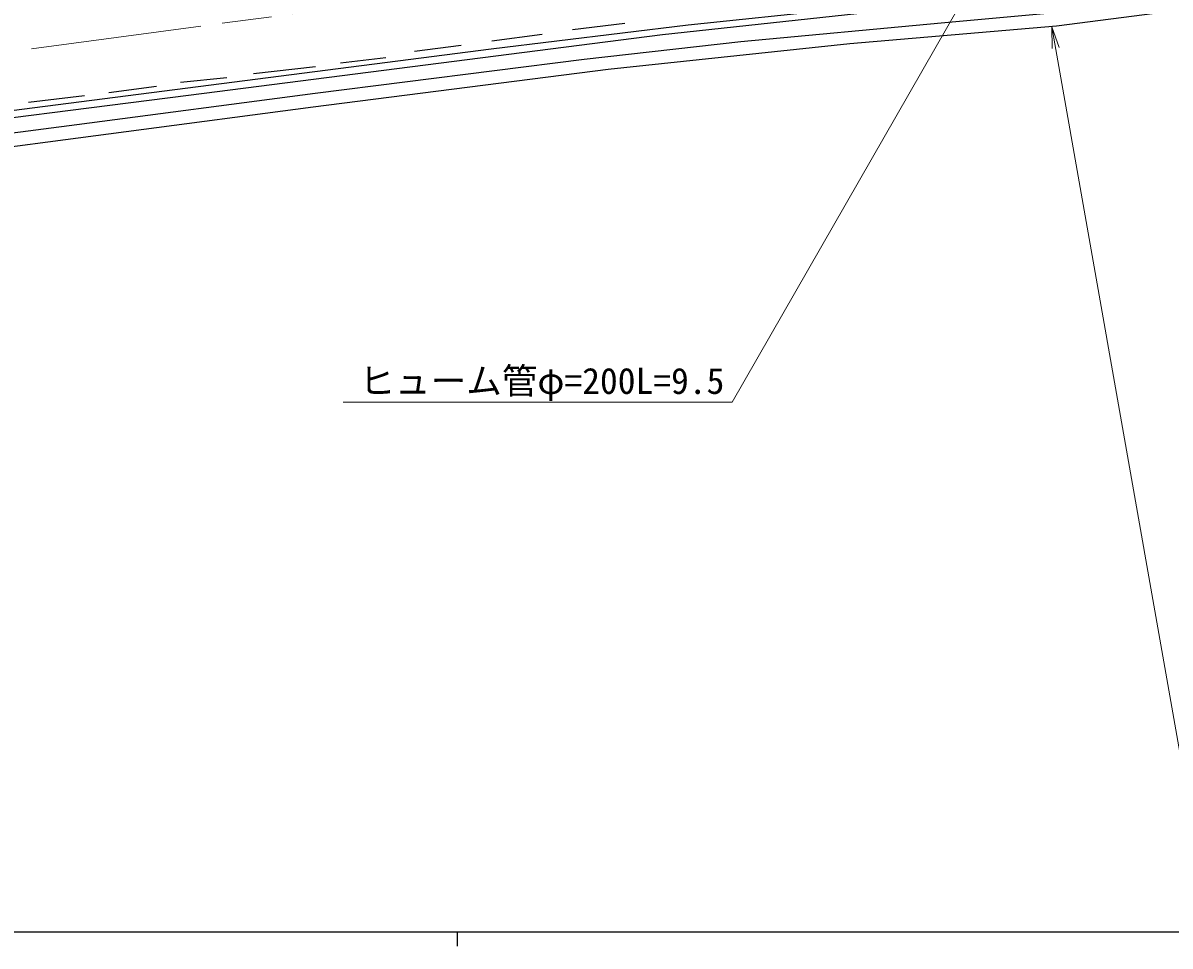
# Model space of a CAD drawing. Units: millimetres, scale not verified. Extents: x 40000 to 680000, y 20000 to 380000.
# Drawn here: x 137536 to 218038, y 204000 to 268764 of the extents above; entities that cross this region are included whole.
import ezdxf
from ezdxf.enums import TextEntityAlignment as Align

# ---------------------------------------------------------------- set-up
doc = ezdxf.new("R2010")
doc.units = ezdxf.units.MM
doc.header["$LTSCALE"] = 1000
doc.linetypes.add('CHAIN', pattern=[18.5, 12, -1.5, 3.5, -1.5])
for name, color, linetype, lineweight in [('M-BGD', 7, 'Continuous', 25), ('M-BMK', 2, 'CHAIN', 13), ('M-STR-HTXT', 7, 'Continuous', 13), ('M-TTL-BAND', 7, 'Continuous', 25)]:
    doc.layers.add(name, color=color, linetype=linetype, lineweight=lineweight)
doc.styles.add('ＭＳ ゴシック', font='')
doc.styles.get('ＭＳ ゴシック').set_extended_font_data('MS Gothic')

# ---------------------------------------------------------------- blocks, each defined once
blk = doc.blocks.new('open_arrow')
at = {"color": 0, "linetype": 'Continuous', "lineweight": -2}
blk.add_lwpolyline([(7.5, 1.25), (0, 0), (7.5, -1.25)], dxfattribs=at)

msp = doc.modelspace()

# ---------------------------------------------------------------- linework, layer by layer
at = {"layer": 'M-BGD'}
for p, q in [((176095, 268297), (179781, 268756)), ((170437, 267520), (173964, 267979)), ((165018, 266783), (168285, 267202)), ((153721, 265209), (158064, 265707)), ((159817, 265966), (163005, 266345)), ((148600, 264611), (151848, 264930)), ((143559, 263874), (146907, 264332)), ((137921, 263217), (141866, 263675))]:
    msp.add_line(p, q, dxfattribs=at)
for points in [[(66306, 254755), (72157, 255051), (79852, 255624), (89942, 256674), (102228, 258133), (119850, 260387), (137464, 262704), (170401, 266938), (184228, 268630), (194535, 269708), (203041, 270539), (204754, 270681)], [(66349, 253253), (72989, 253606), (83817, 254472), (97621, 256015), (110560, 257666), (125096, 259534), (141310, 261645), (158038, 263838), (176931, 266220), (187921, 267465), (201970, 268764), (211498, 269631), (224428, 271233)], [(97052, 256996), (110185, 258736), (128529, 261079), (149149, 263696), (182410, 267958), (196052, 269416), (215007, 271199)], [(222245, 270108), (210064, 268537), (195560, 267303), (178596, 265503), (157912, 262845), (131626, 259384), (101967, 255468), (94581, 254578), (86136, 253784), (75789, 252893), (71290, 252557), (66375, 252340)]]:
    msp.add_lwpolyline(points, dxfattribs=at)
at = {"layer": 'M-BMK'}
msp.add_line((101458, 262073), (164478, 270469), dxfattribs=at)
at = {"layer": 'M-STR-HTXT'}
for points in [[(205085, 273160), (187304, 242164), (160010, 242164)], [(209748, 268482), (220078, 209894), (255584, 209894)]]:
    msp.add_lwpolyline(points, dxfattribs=at)
at = {"layer": 'M-TTL-BAND'}
for p, q in [((40000, 205000), (579000, 205000)), ((168000, 205000), (168000, 204000))]:
    msp.add_line(p, q, dxfattribs=at)

# ---------------------------------------------------------------- block references
at = {"layer": 'M-STR-HTXT', "xscale": 200, "yscale": 200, "rotation": 280}
msp.add_blockref('open_arrow', (209748, 268482), dxfattribs=at)

# ---------------------------------------------------------------- texts
at = {"layer": 'M-STR-HTXT', "style": 'ＭＳ ゴシック'}
msp.add_text('ヒューム管φ=200L=9.5', height=1833, dxfattribs=at).set_placement((173950, 243653), align=Align.MIDDLE_CENTER)

doc.saveas('drawing.dxf')
